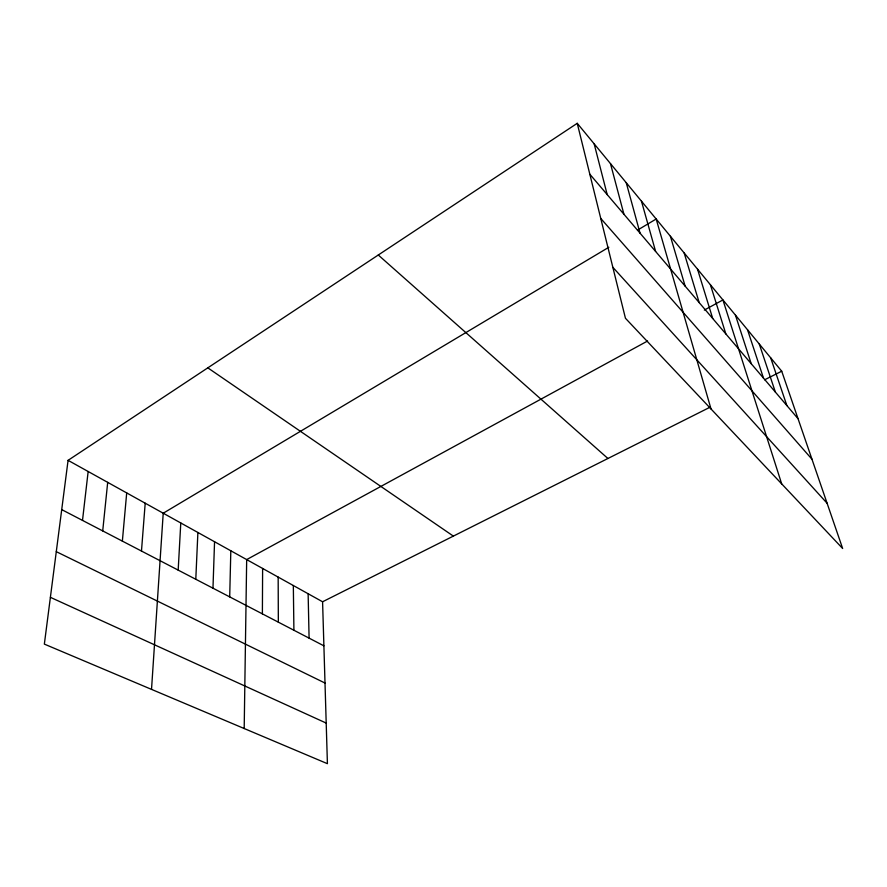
<?xml version="1.0" encoding="UTF-8"?>
<svg xmlns="http://www.w3.org/2000/svg" width="887" height="887" viewBox="0 0 887 887"><rect width="100%" height="100%" fill="white"/><g stroke="black" fill="none" stroke-linecap="round" stroke-linejoin="round"><path stroke-width="1.33" d="M262.386 613.871L262.619 568.456M244.191 728.526L246.675 559.597L647.577 341.018M229.7 596.884L230.82 550.783M212.969 588.192L214.554 541.746M195.794 579.266L197.89 532.477M178.176 570.108L180.782 522.975M151.522 689.376L163.219 513.218L608.826 247.273M141.476 551.049L145.202 503.206M122.362 541.114L126.697 492.917M102.715 530.903L107.693 482.351M82.502 520.414L88.157 471.496M68.077 460.342L44.35 644.106L327.414 763.685L322.58 601.774L68.077 460.342L577.237 123.315L781.724 371.221L842.65 548.499L625.446 318.267L577.237 123.315M637.498 230.154L656.169 219.011L711.019 408.974M704.333 310.073L722.927 299.939L781.68 483.87M322.58 601.774L709.8 407.333M764.627 379.802L781.724 371.221M50.393 597.328L326.205 723.082M56.291 551.659L325.008 683.045M61.713 509.604L323.888 645.825M207.813 367.85L453.357 536.103M378.283 255.012L607.917 458.49M612.839 267.297L827.116 503.284M600.765 218.446L811.96 459.211M589.833 174.218L798.023 418.664M770.67 357.816L786.869 405.559M759.272 344.001L775.349 392.043M747.53 329.764L763.474 378.095M735.423 315.085L751.211 363.692M710.409 284.771L725.843 333.911M697.504 269.116L712.716 318.511M684.165 252.95L699.167 302.589M670.406 236.264L685.141 286.124M641.456 201.172L655.615 251.453M626.244 182.722L640.059 233.192M610.478 163.618L623.927 214.255M594.157 143.827L607.196 194.608M308.133 593.747L309.086 638.13M293.331 585.52L293.907 630.247M278.163 577.093L278.341 622.164"/></g></svg>
